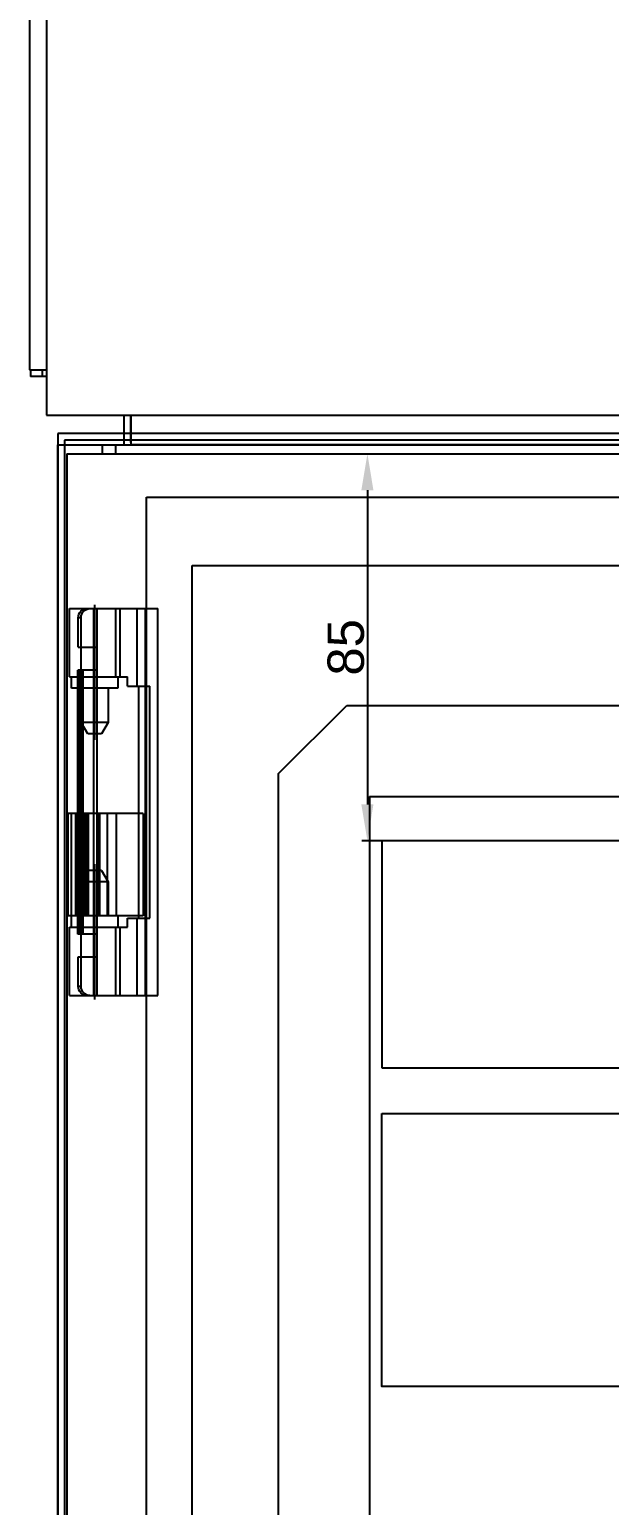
# Model space of a CAD drawing. Header units: millimetres. Extents: x 37984 to 70752, y 14140 to 37584.
# Drawn here: x 38695.4 to 38822.9, y 16528.4 to 16852.7 of the extents above; entities that cross this region are included whole.
import ezdxf

# ---------------------------------------------------------------- set-up
doc = ezdxf.new("R2010")
doc.units = ezdxf.units.MM
doc.set_wipeout_variables(frame=1)
doc.layers.add('! NO PLOT !', color=7, linetype='Continuous', true_color=0xff75dd, plot=False)
doc.layers.add('000-PI-ORMAR', color=2, linetype='Continuous')
doc.layers.add('AUT_7', color=7, linetype='Continuous')
doc.styles.get("Standard").update_dxf_attribs({"font": 'arial.ttf'})
doc.dimstyles.new('ISO-25-lb', dxfattribs={"dimtxt": 8, "dimasz": 8, "dimexe": 1.25, "dimexo": 0.625, "dimtad": 1, "dimtxsty": 'Standard', "dimcen": 5, "dimadec": 0, "dimazin": 0, "dimtfac": 1, "dimtmove": 0, "dimatfit": 3, "dimfxl": 1, "dimarcsym": 0})

# ---------------------------------------------------------------- blocks, each defined once
blk = doc.blocks.new('*D1345')
at = {"layer": '! NO PLOT !', "color": 0, "linetype": 'Continuous', "lineweight": -2, "ltscale": 0.25, "transparency": 16777216}
for p, q in [((38719.28, 16759.47), (38770.95, 16759.47)), ((38769.7, 16751.47), (38769.7, 16682.47)), ((38793.03, 16674.47), (38768.45, 16674.47))]:
    blk.add_line(p, q, dxfattribs=at)
at = {"layer": '! NO PLOT !', "color": 0, "ltscale": 0.25, "transparency": 16777216}
for points in [[(38768.36, 16751.47), (38771.03, 16751.47), (38769.7, 16759.47)], [(38768.36, 16682.47), (38771.03, 16682.47), (38769.7, 16674.47)]]:
    blk.add_solid(points, dxfattribs=at)
at = {"layer": 'Defpoints', "color": 0, "ltscale": 0.25, "transparency": 16777216}
for p in [(38718.66, 16759.47), (38769.7, 16674.47), (38793.66, 16674.47)]:
    blk.add_point(p, dxfattribs=at)
at = {"layer": '! NO PLOT !', "color": 0, "lineweight": 25, "ltscale": 0.25, "transparency": 16777216, "insert": (38764.99, 16716.97), "char_height": 8, "attachment_point": 5, "rotation": 90}
blk.add_mtext('85', dxfattribs=at)
blk = doc.blocks.new('800mm krov_1')
at = {"layer": '000-PI-ORMAR'}
for p, q in [((42672.63, 9027.28), (42672.63, 8740.28)), ((42668.88, 9017.28), (42668.88, 8750.28)), ((42668.88, 8750.28), (42672.63, 8750.28)), ((42669.13, 8750.28), (42669.13, 8748.78)), ((42672.63, 8748.78), (42669.13, 8748.78)), ((42671.63, 8750.28), (42671.63, 8748.78)), ((42672.63, 8740.28), (43464.63, 8740.28)), ((42689.63, 8740.28), (42689.63, 8733.78)), ((42691.13, 8734.28), (42691.13, 8740.28)), ((42691.13, 8740.28), (42691.13, 8733.78)), ((42689.63, 8733.78), (42691.13, 8733.78)), ((43424.13, 8733.78), (42691.13, 8733.78))]:
    blk.add_line(p, q, dxfattribs=at)

msp = doc.modelspace()

# ---------------------------------------------------------------- linework, layer by layer
at = {"layer": '000-PI-ORMAR'}
for p, q in [((38713.922, 16763.973), (38701.672, 16763.973)), ((39081.422, 16763.973), (38713.922, 16763.973))]:
    msp.add_line(p, q, dxfattribs=at)

# ---------------------------------------------------------------- wipeouts: each hides what was drawn before it
msp.add_wipeout([(38699.2, 17054.973), (39491.2, 17054.973), (39491.2, 16767.973), (38699.2, 16767.973)])
msp.add_wipeout([(38703.172, 16761.473), (39093.66, 16761.473), (39093.172, 14778.973), (38703.16, 14776.973)]).dxf.layer = '000-PI-ORMAR'

# ---------------------------------------------------------------- next in the draw order: linework, layer by layer
at = {"layer": '! NO PLOT !'}
for p, q in [((38721.16, 16749.973), (39074.16, 16749.973)), ((38721.16, 14788.473), (38721.16, 16749.973)), ((38731.16, 16734.973), (39064.16, 16734.973)), ((38731.16, 14803.473), (38731.16, 16734.973)), ((38709.767, 16696.623), (38709.767, 16726.323)), ((38704.217, 16710.473), (38704.217, 16725.473)), ((38704.217, 16725.473), (38723.659, 16725.473)), ((38706.142, 16716.973), (38706.142, 16723.473)), ((38706.789, 16723.473), (38706.142, 16723.473)), ((38706.789, 16642.473), (38706.789, 16723.473)), ((38709.548, 16640.473), (38709.548, 16725.473)), ((38709.767, 16710.473), (38709.767, 16725.473)), ((38710.295, 16640.473), (38710.295, 16725.473)), ((38714.403, 16710.473), (38714.403, 16725.473)), ((38715.317, 16725.473), (38715.317, 16710.473)), ((38719.078, 16708.473), (38719.078, 16725.473)), ((38720.971, 16640.473), (38720.971, 16725.473)), ((38721.176, 16708.473), (38721.176, 16725.473)), ((38723.659, 16640.473), (38723.659, 16725.473)), ((38706.142, 16716.973), (38710.295, 16716.973)), ((38706.784, 16648.973), (38706.784, 16716.973)), ((38704.217, 16710.473), (38716.981, 16710.473)), ((38704.667, 16707.973), (38704.667, 16710.473)), ((38706.06, 16653.973), (38706.06, 16711.973)), ((38710.295, 16711.973), (38706.06, 16711.973)), ((38706.494, 16653.973), (38706.494, 16711.973)), ((38707.213, 16653.973), (38707.213, 16711.973)), ((38714.867, 16710.473), (38714.867, 16707.973)), ((38716.981, 16708.473), (38716.981, 16710.473)), ((38714.867, 16707.973), (38704.667, 16707.973)), ((38706.817, 16700.484), (38706.817, 16707.973)), ((38712.717, 16707.973), (38712.717, 16700.484)), ((38716.981, 16708.473), (38721.905, 16708.473)), ((38719.443, 16657.473), (38719.443, 16708.473)), ((38721.905, 16657.473), (38721.905, 16708.473)), ((38750.16, 16689.223), (38765.16, 16704.223)), ((38765.16, 16704.223), (39030.16, 16704.223)), ((38712.717, 16700.484), (38706.817, 16700.484)), ((38708.267, 16697.973), (38706.817, 16700.484)), ((38712.717, 16700.484), (38711.267, 16697.973)), ((38711.267, 16697.973), (38708.267, 16697.973)), ((38750.16, 14849.223), (38750.16, 16689.223)), ((38770.16, 16684.223), (38770.16, 14854.223)), ((38770.16, 16684.223), (39025.16, 16684.223)), ((38720.46, 16680.473), (38703.66, 16680.473)), ((38703.861, 16680.473), (38703.861, 16657.973)), ((38704.617, 16680.473), (38704.617, 16657.973)), ((38705.62, 16657.973), (38705.62, 16680.473)), ((38705.741, 16680.473), (38705.741, 16657.973)), ((38706.497, 16680.473), (38706.497, 16657.973)), ((38707.62, 16680.473), (38707.62, 16657.973)), ((38707.981, 16680.473), (38707.981, 16657.973)), ((38708.338, 16680.473), (38708.338, 16657.973)), ((38710.481, 16680.473), (38710.481, 16657.973)), ((38710.838, 16680.473), (38710.838, 16657.973)), ((38712.51, 16680.473), (38712.51, 16657.973)), ((38714.51, 16680.473), (38714.51, 16657.973)), ((38720.46, 16680.473), (38720.46, 16657.973)), ((38706.817, 16665.461), (38708.267, 16667.973)), ((38711.267, 16667.973), (38708.267, 16667.973)), ((38709.767, 16639.623), (38709.767, 16669.323)), ((38711.267, 16667.973), (38712.717, 16665.461)), ((38706.817, 16657.973), (38706.817, 16665.461)), ((38712.717, 16665.461), (38706.817, 16665.461)), ((38712.717, 16665.461), (38712.717, 16657.973)), ((38720.46, 16657.973), (38703.66, 16657.973)), ((38704.667, 16655.473), (38704.667, 16657.973)), ((38714.867, 16657.973), (38714.867, 16655.473)), ((38704.217, 16640.473), (38704.217, 16655.473)), ((38704.217, 16655.473), (38716.981, 16655.473)), ((38709.767, 16640.473), (38709.767, 16655.473)), ((38714.403, 16640.473), (38714.403, 16655.473)), ((38715.317, 16655.473), (38715.317, 16640.473)), ((38716.981, 16655.473), (38716.981, 16657.473)), ((38716.981, 16657.473), (38721.905, 16657.473)), ((38719.078, 16640.473), (38719.078, 16657.473)), ((38721.176, 16640.473), (38721.176, 16657.473)), ((38710.295, 16653.973), (38706.06, 16653.973)), ((38706.142, 16648.973), (38710.295, 16648.973)), ((38706.142, 16642.473), (38706.142, 16648.973)), ((38706.789, 16642.473), (38706.142, 16642.473)), ((38704.217, 16640.473), (38723.659, 16640.473))]:
    msp.add_line(p, q, dxfattribs=at)
at = {"layer": '! NO PLOT !', "extrusion": (0, 0, -1)}
for centre, start_param, end_param in [((38708.073, 16723.473), 4.712389, 6.2831853), ((38708.72, 16723.473), 4.712389, 6.2831853), ((38708.073, 16642.473), 3.1415927, 4.712389), ((38708.72, 16642.473), 3.1415927, 4.712389)]:
    msp.add_ellipse(centre, major_axis=(0, 2), ratio=0.9659258, start_param=start_param, end_param=end_param, dxfattribs=at)
msp.add_lwpolyline([(38772.85, 16624.553), (39022.85, 16624.553), (39022.85, 16674.473), (38772.85, 16674.473)], close=True)
at = {"layer": '000-PI-ORMAR'}
for p, q in [((38701.66, 16761.473), (39093.66, 16761.473)), ((38701.66, 14776.973), (38701.66, 16761.473)), ((38701.66, 16761.473), (39093.66, 16761.473)), ((38701.66, 14776.973), (38701.66, 16761.473)), ((38701.672, 16763.973), (38701.672, 16761.473)), ((38701.672, 16761.473), (38701.672, 14776.973)), ((38703.172, 16762.473), (38703.172, 16761.473)), ((38713.922, 16762.473), (38703.172, 16762.473)), ((38703.172, 16761.473), (38703.172, 14776.973)), ((38711.41, 16761.473), (38711.41, 16759.473)), ((39081.422, 16762.473), (38713.922, 16762.473)), ((38714.41, 16759.473), (38714.41, 16761.473)), ((38703.66, 16759.473), (38703.66, 14778.973)), ((38703.66, 16759.473), (39091.66, 16759.473))]:
    msp.add_line(p, q, dxfattribs=at)
at = {"layer": 'AUT_7'}
msp.add_lwpolyline([(38772.85, 16614.553), (39022.85, 16614.553), (39022.85, 16554.553), (38772.85, 16554.553)], close=True, dxfattribs=at)

# ---------------------------------------------------------------- next in the draw order: block references
at = {"layer": '000-PI-ORMAR'}
msp.add_blockref('800mm krov_1', (-3973.43, 8027.693), dxfattribs=at)

# ---------------------------------------------------------------- next in the draw order: dimensions: what is measured, and where the dimension line sits
at = {"layer": '! NO PLOT !', "lineweight": 25, "ltscale": 0.25}
dim = msp.add_linear_dim(base=(38769.696, 16674.473), p1=(38718.66, 16759.473), p2=(38793.66, 16674.473), angle=90, dimstyle='ISO-25-lb', dxfattribs=at)
dim.commit()
dim.dimension.update_dxf_attribs({"geometry": '*D1345', "text_midpoint": (38764.987, 16716.973)})

doc.saveas('drawing.dxf')
